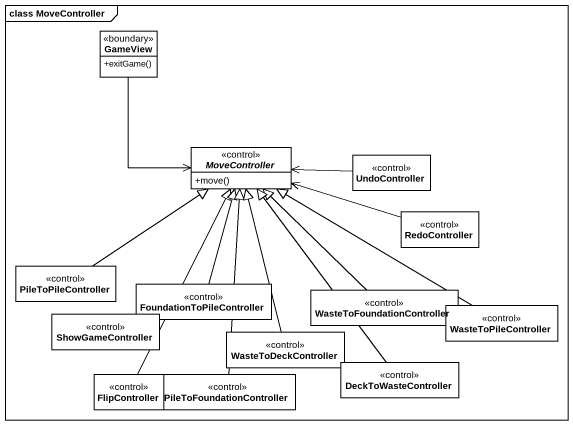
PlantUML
@startuml
mainframe class MoveController
hide circle
hide empty members
skinparam classAttributeIconSize 0
class GameView <<boundary>> {
  +exitGame()
}
abstract class MoveController <<control>> {
  +move()
}
class UndoController <<control>>
class RedoController <<control>>
class PileToPileController <<control>>
class FoundationToPileController <<control>>
class ShowGameController <<control>>
class WasteToFoundationController <<control>>
class WasteToPileController <<control>>
class WasteToDeckController <<control>>
class DeckToWasteController <<control>>
class FlipController <<control>>
class PileToFoundationController <<control>>
GameView --> MoveController
UndoController -left-> MoveController
RedoController -left-> MoveController
PileToPileController -up-|> MoveController
FoundationToPileController -up-|> MoveController
WasteToFoundationController -up-|> MoveController
WasteToPileController -left-|> MoveController
WasteToDeckController -up-|> MoveController
DeckToWasteController -up-|> MoveController
FlipController -up-|> MoveController
PileToFoundationController -up-|> MoveController
@enduml
